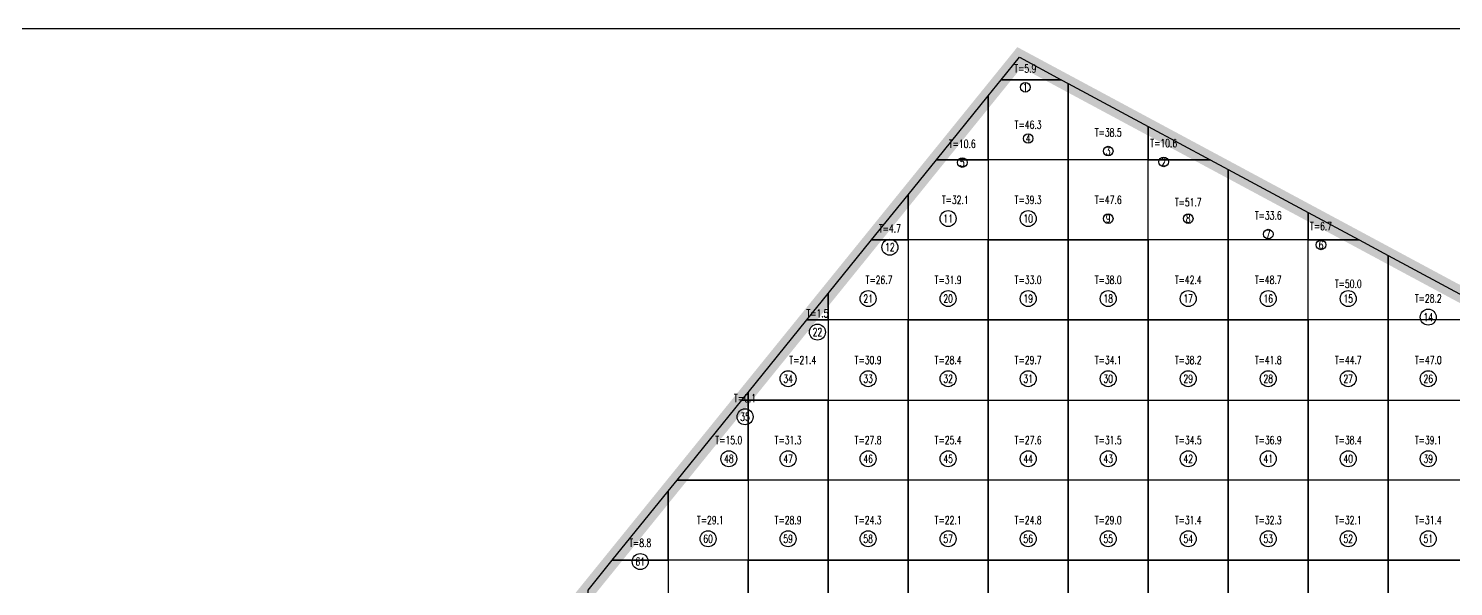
# Model space of a CAD drawing. Extents: x 4283 to 40403, y 1134 to 1764.
# Drawn here: x 29326.3 to 29381.9, y 1650.6 to 1672.4 of the extents above; entities that cross this region are included whole.
import ezdxf
from ezdxf.enums import TextEntityAlignment as Align

# ---------------------------------------------------------------- set-up
doc = ezdxf.new("R2010")
doc.units = 0
for name, color, linetype in [('tdz_2-6方格网', 2, 'Continuous'), ('tdz_2-6方格网计算', 7, 'Continuous'), ('tdz_土方计算图', 7, 'Continuous'), ('tdz_格田', 6, 'Continuous')]:
    doc.layers.add(name, color=color, linetype=linetype)
doc.styles.add('GLandNum', font='txt_____.ttf', dxfattribs={"width": 0.7, "height": 0.5})

msp = doc.modelspace()

# ---------------------------------------------------------------- linework, layer by layer
at = {"layer": 'tdz_2-6方格网', "linetype": 'Continuous'}
for points in [[(29366.608, 1670.356, 2133.644), (29364.263, 1670.356, 2134.034), (29364.974, 1671.233, 2133.886)], [(29366.88, 1670.21, 2133.604), (29366.88, 1667.231, 2133.826), (29363.755, 1667.231, 2134.286), (29363.755, 1669.728, 2134.14), (29364.263, 1670.356, 2134.034), (29366.608, 1670.356, 2133.644)], [(29370.005, 1668.532, 2133.133), (29370.005, 1667.231, 2133.281), (29366.88, 1667.231, 2133.826), (29366.88, 1670.21, 2133.604)], [(29363.755, 1669.728, 2134.14), (29363.755, 1667.231, 2134.286), (29361.732, 1667.231, 2134.412)], [(29372.428, 1667.231, 2132.976), (29370.005, 1667.231, 2133.281), (29370.005, 1668.532, 2133.133)], [(29361.732, 1667.231, 2134.412), (29363.755, 1667.231, 2134.286), (29363.755, 1664.106, 2134.307), (29360.63, 1664.106, 2134.432), (29360.63, 1665.87, 2134.457)], [(29363.755, 1667.231, 2134.286), (29363.755, 1664.106, 2134.307), (29366.88, 1664.106, 2133.933), (29366.88, 1667.231, 2133.826)], [(29366.88, 1667.231, 2133.826), (29366.88, 1664.106, 2133.933), (29370.005, 1664.106, 2133.634), (29370.005, 1667.231, 2133.281)], [(29373.13, 1666.854, 2132.931), (29373.13, 1664.106, 2133.312), (29370.005, 1664.106, 2133.634), (29370.005, 1667.231, 2133.281), (29372.428, 1667.231, 2132.976)], [(29376.255, 1665.176, 2132.731), (29376.255, 1664.106, 2132.807), (29373.13, 1664.106, 2133.312), (29373.13, 1666.854, 2132.931)], [(29360.63, 1665.87, 2134.457), (29360.63, 1664.106, 2134.432), (29359.201, 1664.106, 2134.516)], [(29378.249, 1664.106, 2132.603), (29376.255, 1664.106, 2132.807), (29376.255, 1665.176, 2132.731)], [(29359.201, 1664.106, 2134.516), (29360.63, 1664.106, 2134.432), (29360.63, 1660.981, 2134.436), (29357.505, 1660.981, 2134.606), (29357.505, 1662.012, 2134.584)], [(29360.63, 1664.106, 2134.432), (29360.63, 1660.981, 2134.436), (29363.755, 1660.981, 2134.302), (29363.755, 1664.106, 2134.307)], [(29363.755, 1664.106, 2134.307), (29363.755, 1660.981, 2134.302), (29366.88, 1660.981, 2133.977), (29366.88, 1664.106, 2133.933)], [(29366.88, 1664.106, 2133.933), (29366.88, 1660.981, 2133.977), (29370.005, 1660.981, 2133.63), (29370.005, 1664.106, 2133.634)], [(29370.005, 1664.106, 2133.634), (29370.005, 1660.981, 2133.63), (29373.13, 1660.981, 2133.305), (29373.13, 1664.106, 2133.312)], [(29373.13, 1664.106, 2133.312), (29373.13, 1660.981, 2133.305), (29376.255, 1660.981, 2132.989), (29376.255, 1664.106, 2132.807)], [(29379.38, 1663.499, 2132.531), (29379.38, 1660.981, 2132.684), (29376.255, 1660.981, 2132.989), (29376.255, 1664.106, 2132.807), (29378.249, 1664.106, 2132.603)], [(29382.505, 1661.821, 2132.33), (29382.505, 1660.981, 2132.384), (29379.38, 1660.981, 2132.684), (29379.38, 1663.499, 2132.531)], [(29357.505, 1662.012, 2134.584), (29357.505, 1660.981, 2134.606), (29356.67, 1660.981, 2134.619)], [(29356.67, 1660.981, 2134.619), (29357.505, 1660.981, 2134.606), (29357.505, 1657.856, 2134.508), (29354.38, 1657.856, 2134.718), (29354.38, 1658.153, 2134.712)], [(29357.505, 1660.981, 2134.606), (29357.505, 1657.856, 2134.508), (29360.63, 1657.856, 2134.425), (29360.63, 1660.981, 2134.436)], [(29360.63, 1660.981, 2134.436), (29360.63, 1657.856, 2134.425), (29363.755, 1657.856, 2134.218), (29363.755, 1660.981, 2134.302)], [(29363.755, 1660.981, 2134.302), (29363.755, 1657.856, 2134.218), (29366.88, 1657.856, 2133.904), (29366.88, 1660.981, 2133.977)], [(29366.88, 1660.981, 2133.977), (29366.88, 1657.856, 2133.904), (29370.005, 1657.856, 2133.603), (29370.005, 1660.981, 2133.63)], [(29370.005, 1660.981, 2133.63), (29370.005, 1657.856, 2133.603), (29373.13, 1657.856, 2133.308), (29373.13, 1660.981, 2133.305)], [(29373.13, 1660.981, 2133.305), (29373.13, 1657.856, 2133.308), (29376.255, 1657.856, 2133.037), (29376.255, 1660.981, 2132.989)], [(29376.255, 1660.981, 2132.989), (29376.255, 1657.856, 2133.037), (29379.38, 1657.856, 2132.799), (29379.38, 1660.981, 2132.684)], [(29379.38, 1660.981, 2132.684), (29379.38, 1657.856, 2132.799), (29382.505, 1657.856, 2132.561), (29382.505, 1660.981, 2132.384)], [(29354.139, 1657.856, 2134.722), (29354.38, 1657.856, 2134.718), (29354.38, 1654.731, 2134.606), (29351.608, 1654.731, 2134.825)], [(29354.38, 1658.153, 2134.712), (29354.38, 1657.856, 2134.718), (29354.139, 1657.856, 2134.722)], [(29354.38, 1654.731, 2134.606), (29354.38, 1657.856, 2134.718), (29357.505, 1657.856, 2134.508), (29357.505, 1654.731, 2134.497)], [(29357.505, 1654.731, 2134.497), (29357.505, 1657.856, 2134.508), (29360.63, 1657.856, 2134.425), (29360.63, 1654.731, 2134.394)], [(29360.63, 1654.731, 2134.394), (29360.63, 1657.856, 2134.425), (29363.755, 1657.856, 2134.218), (29363.755, 1654.731, 2134.181)], [(29363.755, 1654.731, 2134.181), (29363.755, 1657.856, 2134.218), (29366.88, 1657.856, 2133.904), (29366.88, 1654.731, 2133.849)], [(29366.88, 1654.731, 2133.849), (29366.88, 1657.856, 2133.904), (29370.005, 1657.856, 2133.603), (29370.005, 1654.731, 2133.561)], [(29370.005, 1654.731, 2133.561), (29370.005, 1657.856, 2133.603), (29373.13, 1657.856, 2133.308), (29373.13, 1654.731, 2133.296)], [(29373.13, 1654.731, 2133.296), (29373.13, 1657.856, 2133.308), (29376.255, 1657.856, 2133.037), (29376.255, 1654.731, 2133.04)], [(29376.255, 1654.731, 2133.04), (29376.255, 1657.856, 2133.037), (29379.38, 1657.856, 2132.799), (29379.38, 1654.731, 2132.804)], [(29379.38, 1654.731, 2132.804), (29379.38, 1657.856, 2132.799), (29382.505, 1657.856, 2132.561), (29382.505, 1654.731, 2132.597)], [(29351.608, 1654.731, 2134.825), (29354.38, 1654.731, 2134.606), (29354.38, 1651.606, 2134.56), (29351.255, 1651.606, 2134.801), (29351.255, 1654.295, 2134.839)], [(29354.38, 1654.731, 2134.606), (29354.38, 1651.606, 2134.56), (29357.505, 1651.606, 2134.452), (29357.505, 1654.731, 2134.497)], [(29357.505, 1654.731, 2134.497), (29357.505, 1651.606, 2134.452), (29360.63, 1651.606, 2134.384), (29360.63, 1654.731, 2134.394)], [(29360.63, 1654.731, 2134.394), (29360.63, 1651.606, 2134.384), (29363.755, 1651.606, 2134.142), (29363.755, 1654.731, 2134.181)], [(29363.755, 1654.731, 2134.181), (29363.755, 1651.606, 2134.142), (29366.88, 1651.606, 2133.804), (29366.88, 1654.731, 2133.849)], [(29366.88, 1654.731, 2133.849), (29366.88, 1651.606, 2133.804), (29370.005, 1651.606, 2133.498), (29370.005, 1654.731, 2133.561)], [(29370.005, 1654.731, 2133.561), (29370.005, 1651.606, 2133.498), (29373.13, 1651.606, 2133.266), (29373.13, 1654.731, 2133.296)], [(29373.13, 1654.731, 2133.296), (29373.13, 1651.606, 2133.266), (29376.255, 1651.606, 2133.085), (29376.255, 1654.731, 2133.04)], [(29376.255, 1654.731, 2133.04), (29376.255, 1651.606, 2133.085), (29379.38, 1651.606, 2132.928), (29379.38, 1654.731, 2132.804)], [(29379.38, 1654.731, 2132.804), (29379.38, 1651.606, 2132.928), (29382.505, 1651.606, 2132.746), (29382.505, 1654.731, 2132.597)], [(29351.255, 1654.295, 2134.839), (29351.255, 1651.606, 2134.801), (29349.077, 1651.606, 2134.928)], [(29349.077, 1651.606, 2134.928), (29351.255, 1651.606, 2134.801), (29351.255, 1648.481, 2134.763), (29348.13, 1648.481, 2135.011), (29348.13, 1650.436, 2134.967)], [(29351.255, 1651.606, 2134.801), (29351.255, 1648.481, 2134.763), (29354.38, 1648.481, 2134.517), (29354.38, 1651.606, 2134.56)], [(29354.38, 1651.606, 2134.56), (29354.38, 1648.481, 2134.517), (29357.505, 1648.481, 2134.38), (29357.505, 1651.606, 2134.452)], [(29357.505, 1651.606, 2134.452), (29357.505, 1648.481, 2134.38), (29360.63, 1648.481, 2134.111), (29360.63, 1651.606, 2134.384)], [(29360.63, 1651.606, 2134.384), (29360.63, 1648.481, 2134.111), (29363.755, 1648.481, 2133.876), (29363.755, 1651.606, 2134.142)], [(29363.755, 1651.606, 2134.142), (29363.755, 1648.481, 2133.876), (29366.88, 1648.481, 2133.642), (29366.88, 1651.606, 2133.804)], [(29366.88, 1651.606, 2133.804), (29366.88, 1648.481, 2133.642), (29370.005, 1648.481, 2133.412), (29370.005, 1651.606, 2133.498)], [(29370.005, 1651.606, 2133.498), (29370.005, 1648.481, 2133.412), (29373.13, 1648.481, 2133.263), (29373.13, 1651.606, 2133.266)], [(29373.13, 1651.606, 2133.266), (29373.13, 1648.481, 2133.263), (29376.255, 1648.481, 2133.121), (29376.255, 1651.606, 2133.085)], [(29376.255, 1651.606, 2133.085), (29376.255, 1648.481, 2133.121), (29379.38, 1648.481, 2133.067), (29379.38, 1651.606, 2132.928)], [(29379.38, 1651.606, 2132.928), (29379.38, 1648.481, 2133.067), (29382.505, 1648.481, 2132.836), (29382.505, 1651.606, 2132.746)]]:
    msp.add_polyline3d(points, close=True, dxfattribs=at)
at = {"layer": 'tdz_2-6方格网计算', "color": 7}
for centre, radius in [((29365.205, 1670.065), 0.188), ((29365.317, 1668.064), 0.188), ((29362.743, 1667.126), 0.188), ((29368.442, 1667.572), 0.188), ((29370.611, 1667.152), 0.188), ((29362.192, 1664.939), 0.312), ((29365.317, 1664.939), 0.312), ((29368.442, 1664.939), 0.188), ((29371.567, 1664.939), 0.188), ((29374.692, 1664.331), 0.188), ((29359.915, 1663.818), 0.312), ((29376.753, 1663.912), 0.188), ((29359.067, 1661.814), 0.312), ((29362.192, 1661.814), 0.312), ((29365.317, 1661.814), 0.312), ((29368.442, 1661.814), 0.312), ((29371.567, 1661.814), 0.312), ((29374.692, 1661.814), 0.312), ((29377.817, 1661.814), 0.312), ((29380.942, 1661.091), 0.312), ((29357.088, 1660.509), 0.312), ((29355.942, 1658.689), 0.312), ((29359.067, 1658.689), 0.312), ((29362.192, 1658.689), 0.312), ((29365.317, 1658.689), 0.312), ((29368.442, 1658.689), 0.312), ((29371.567, 1658.689), 0.312), ((29374.692, 1658.689), 0.312), ((29377.817, 1658.689), 0.312), ((29380.942, 1658.689), 0.312), ((29354.26, 1657.201), 0.312), ((29353.627, 1655.564), 0.312), ((29355.942, 1655.564), 0.312), ((29359.067, 1655.564), 0.312), ((29362.192, 1655.564), 0.312), ((29365.317, 1655.564), 0.312), ((29368.442, 1655.564), 0.312), ((29371.567, 1655.564), 0.312), ((29374.692, 1655.564), 0.312), ((29377.817, 1655.564), 0.312), ((29380.942, 1655.564), 0.312), ((29352.817, 1652.439), 0.312), ((29355.942, 1652.439), 0.312), ((29359.067, 1652.439), 0.312), ((29362.192, 1652.439), 0.312), ((29365.317, 1652.439), 0.312), ((29368.442, 1652.439), 0.312), ((29371.567, 1652.439), 0.312), ((29374.692, 1652.439), 0.312), ((29377.817, 1652.439), 0.312), ((29380.942, 1652.439), 0.312), ((29350.166, 1651.549), 0.312)]:
    msp.add_circle(centre, radius, dxfattribs=at)
at = {"layer": 'tdz_土方计算图', "linetype": 'Continuous'}
msp.add_lwpolyline([(29281.99, 1672.357), (29411.99, 1672.357)], dxfattribs=at)
at = {"layer": 'tdz_格田', "linetype": 'Continuous', "const_width": 0.625}
msp.add_lwpolyline([(29389.6, 1658.011), (29374.221, 1608.759), (29342.503, 1573.481), (29304.38, 1596.418), (29364.974, 1671.233), (29389.6, 1658.011)], close=True, dxfattribs=at)

# ---------------------------------------------------------------- texts
at = {"layer": 'tdz_2-6方格网计算', "color": 2, "style": 'GLandNum', "width": 0.7}
for s, p in [('T=5.9', (29365.205, 1670.795)), ('T=46.3', (29365.317, 1668.6)), ('T=38.5', (29368.442, 1668.301)), ('T=10.6', (29362.743, 1667.855)), ('T=10.6', (29370.611, 1667.881)), ('T=32.1', (29362.468, 1665.668)), ('T=39.3', (29365.317, 1665.668)), ('T=47.6', (29368.442, 1665.668)), ('T=51.7', (29371.567, 1665.574)), ('T=33.6', (29374.692, 1665.061)), ('T=4.7', (29359.915, 1664.547)), ('T=6.7', (29376.753, 1664.641)), ('T=26.7', (29359.491, 1662.543)), ('T=31.9', (29362.192, 1662.543)), ('T=33.0', (29365.317, 1662.543)), ('T=38.0', (29368.442, 1662.543)), ('T=42.4', (29371.567, 1662.543)), ('T=48.7', (29374.692, 1662.543)), ('T=50.0', (29377.817, 1662.392)), ('T=28.2', (29380.942, 1661.82)), ('T=1.5', (29357.088, 1661.239)), ('T=21.4', (29356.515, 1659.418)), ('T=30.9', (29359.067, 1659.418)), ('T=28.4', (29362.192, 1659.418)), ('T=29.7', (29365.317, 1659.418)), ('T=34.1', (29368.442, 1659.418)), ('T=38.2', (29371.567, 1659.418)), ('T=41.8', (29374.692, 1659.418)), ('T=44.7', (29377.817, 1659.418)), ('T=47.0', (29380.942, 1659.418)), ('T=0.1', (29354.26, 1657.93)), ('T=15.0', (29353.627, 1656.293)), ('T=31.3', (29355.942, 1656.293)), ('T=27.8', (29359.067, 1656.293)), ('T=25.4', (29362.192, 1656.293)), ('T=27.6', (29365.317, 1656.293)), ('T=31.5', (29368.442, 1656.293)), ('T=34.5', (29371.567, 1656.293)), ('T=36.9', (29374.692, 1656.293)), ('T=38.4', (29377.817, 1656.293)), ('T=39.1', (29380.942, 1656.293)), ('T=29.1', (29352.906, 1653.168)), ('T=28.9', (29355.942, 1653.168)), ('T=24.3', (29359.067, 1653.168)), ('T=22.1', (29362.192, 1653.168)), ('T=24.8', (29365.317, 1653.168)), ('T=29.0', (29368.442, 1653.168)), ('T=31.4', (29371.567, 1653.168)), ('T=32.3', (29374.692, 1653.168)), ('T=32.1', (29377.817, 1653.168)), ('T=31.4', (29380.942, 1653.168)), ('T=8.8', (29350.166, 1652.278))]:
    msp.add_text(s, height=0.3125, dxfattribs=at).set_placement(p, align=Align.MIDDLE_CENTER)
at = {"layer": 'tdz_2-6方格网计算', "color": 7, "style": 'GLandNum', "width": 0.7}
for s, height, p in [('1', 0.312, (29365.205, 1670.065)), ('4', 0.312, (29365.317, 1668.064)), ('3', 0.312, (29368.442, 1667.572)), ('2', 0.312, (29370.611, 1667.152)), ('5', 0.312, (29362.743, 1667.126)), ('11', 0.3125, (29362.192, 1664.939)), ('10', 0.3125, (29365.317, 1664.939)), ('9', 0.312, (29368.442, 1664.939)), ('8', 0.312, (29371.567, 1664.939)), ('12', 0.3125, (29359.915, 1663.818)), ('7', 0.312, (29374.692, 1664.331)), ('6', 0.312, (29376.753, 1663.912)), ('21', 0.3125, (29359.067, 1661.814)), ('20', 0.3125, (29362.192, 1661.814)), ('19', 0.3125, (29365.317, 1661.814)), ('18', 0.3125, (29368.442, 1661.814)), ('17', 0.3125, (29371.567, 1661.814)), ('16', 0.3125, (29374.692, 1661.814)), ('15', 0.3125, (29377.817, 1661.814)), ('14', 0.3125, (29380.942, 1661.091)), ('22', 0.3125, (29357.088, 1660.509)), ('34', 0.3125, (29355.942, 1658.689)), ('33', 0.3125, (29359.067, 1658.689)), ('32', 0.3125, (29362.192, 1658.689)), ('31', 0.3125, (29365.317, 1658.689)), ('30', 0.3125, (29368.442, 1658.689)), ('29', 0.3125, (29371.567, 1658.689)), ('28', 0.3125, (29374.692, 1658.689)), ('27', 0.3125, (29377.817, 1658.689)), ('26', 0.3125, (29380.942, 1658.689)), ('35', 0.3125, (29354.26, 1657.201)), ('48', 0.3125, (29353.627, 1655.564)), ('47', 0.3125, (29355.942, 1655.564)), ('46', 0.3125, (29359.067, 1655.564)), ('45', 0.3125, (29362.192, 1655.564)), ('44', 0.3125, (29365.317, 1655.564)), ('43', 0.3125, (29368.442, 1655.564)), ('42', 0.3125, (29371.567, 1655.564)), ('41', 0.3125, (29374.692, 1655.564)), ('40', 0.3125, (29377.817, 1655.564)), ('39', 0.3125, (29380.942, 1655.564)), ('60', 0.3125, (29352.817, 1652.439)), ('59', 0.3125, (29355.942, 1652.439)), ('58', 0.3125, (29359.067, 1652.439)), ('57', 0.3125, (29362.192, 1652.439)), ('56', 0.3125, (29365.317, 1652.439)), ('55', 0.3125, (29368.442, 1652.439)), ('54', 0.3125, (29371.567, 1652.439)), ('53', 0.3125, (29374.692, 1652.439)), ('52', 0.3125, (29377.817, 1652.439)), ('51', 0.3125, (29380.942, 1652.439)), ('61', 0.3125, (29350.166, 1651.549))]:
    msp.add_text(s, height=height, dxfattribs=at).set_placement(p, align=Align.MIDDLE_CENTER)

doc.saveas('drawing.dxf')
